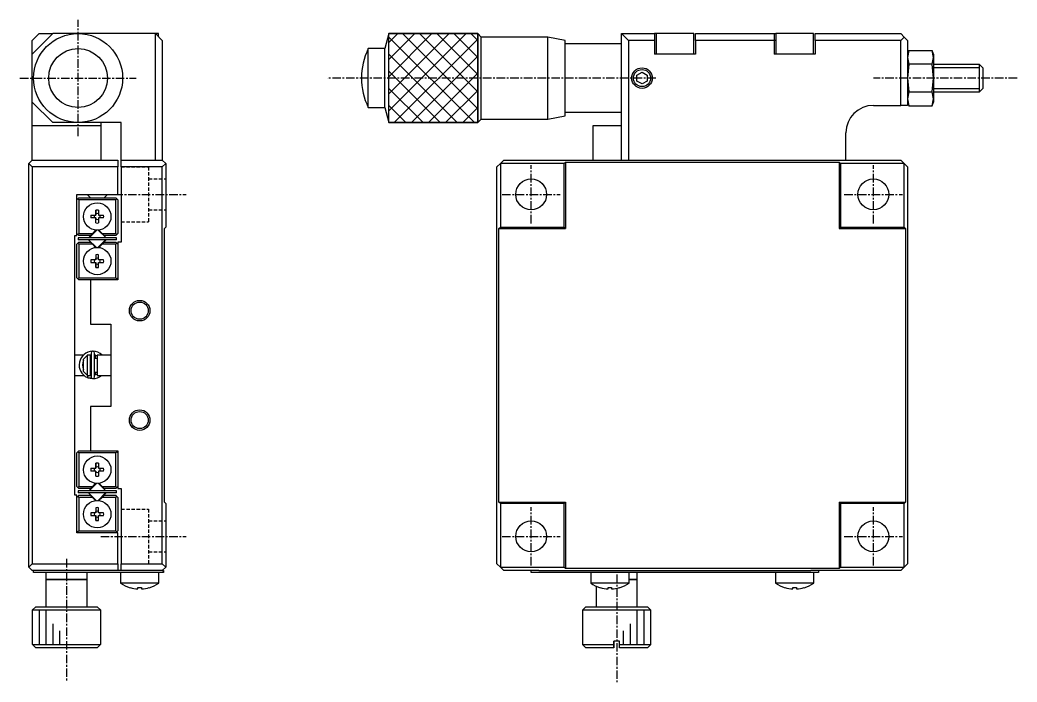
# Model space of a CAD drawing. Extents: x 10 to 368, y 10 to 248.
# Drawn here: x 222.7 to 368.4, y 98.1 to 194.9 of the extents above; entities that cross this region are included whole.
import ezdxf

# ---------------------------------------------------------------- set-up
doc = ezdxf.new("R2010")
doc.units = 0
doc.linetypes.add('CENTER', pattern=[2, 1.25, -0.25, 0.25, -0.25])
doc.linetypes.add('DASHED', pattern=[0.75, 0.5, -0.25])
doc.layers.get('0').update_dxf_attribs({"linetype": 'CONTINUOUS'})
doc.layers.add('CENTER', color=1, linetype='CENTER')

msp = doc.modelspace()

# ---------------------------------------------------------------- linework, layer by layer
at = {"color": 7, "linetype": 'CONTINUOUS'}
for p, q in [((225.5, 192.9), (224.5, 191.9)), ((227.5, 192.9), (224.5, 189.9)), ((225.5, 192.9), (227.5, 192.9)), ((231.2, 192.9), (227.5, 192.9)), ((242.5, 192.9), (231.2, 192.9)), ((242.95, 192.9), (242.5, 192.9)), ((242.95, 192.9), (242.5, 192.9)), ((242.5, 174.4), (242.5, 192.9)), ((243.5, 191.9), (242.5, 192.9)), ((242.95, 192.45), (242.95, 192.9)), ((276.599996, 192.899999), (276.010508, 190.7)), ((276.599996, 192.899999), (289.599997, 192.899999)), ((276.599996, 179.900001), (276.599996, 192.899999)), ((290.099999, 192.399996), (289.599997, 192.899999)), ((289.599997, 192.899999), (289.599997, 179.900001)), ((290.099999, 180.400004), (290.099999, 192.399996)), ((299.850004, 192.399996), (290.099999, 192.399996)), ((299.850004, 180.400004), (299.850004, 192.399996)), ((302.350003, 191.899997), (299.850004, 192.399996)), ((310.600003, 174.4), (310.600003, 192.9)), ((311.600003, 191.9), (310.600003, 192.9)), ((310.600003, 192.9), (315.400003, 192.9)), ((315.400003, 192.9), (315.400003, 191.9)), ((315.650003, 192.9), (315.400003, 192.9)), ((321.150003, 192.9), (315.650003, 192.9)), ((315.650003, 192.9), (315.650003, 189.9)), ((321.150003, 189.9), (321.150003, 192.9)), ((321.400003, 192.9), (332.900003, 192.9)), ((321.400003, 191.9), (321.400003, 192.9)), ((332.900003, 192.9), (333.150003, 192.9)), ((332.900003, 192.9), (332.900003, 191.9)), ((338.650003, 192.9), (333.150003, 192.9)), ((333.150003, 192.9), (333.150003, 189.9)), ((338.650003, 189.9), (338.650003, 192.9)), ((338.900003, 191.9), (338.900003, 192.9)), ((338.900003, 192.9), (351.400003, 192.9)), ((351.400003, 192.9), (351.900003, 192.4)), ((351.900003, 192.4), (351.400003, 191.9)), ((351.900003, 192.4), (352.400003, 191.9)), ((224.5, 189.9), (224.5, 191.9)), ((243.5, 191.9), (243.5, 174.4)), ((302.350003, 180.900003), (302.350003, 191.899997)), ((310.600003, 191.4), (302.350003, 191.4)), ((311.600003, 191.9), (311.600003, 174.4)), ((315.400003, 191.9), (311.600003, 191.9)), ((315.400003, 191.9), (315.400003, 189.9)), ((321.400003, 191.9), (321.400003, 189.9)), ((332.900003, 191.9), (321.400003, 191.9)), ((333.150003, 191.9), (332.900003, 191.9)), ((332.900003, 191.9), (332.900003, 189.9)), ((338.900003, 191.9), (338.900003, 189.9)), ((351.400003, 191.9), (338.900003, 191.9)), ((351.400003, 182.4), (351.400003, 191.9)), ((352.400003, 191.9), (352.400003, 188.4)), ((224.5, 182.9), (224.5, 189.9)), ((273.599997, 182.1), (273.599997, 190.7)), ((276.010508, 190.7), (273.599997, 190.7)), ((276.010508, 182.1), (276.010508, 190.7)), ((321.400003, 189.9), (315.400003, 189.9)), ((338.900003, 189.9), (332.900003, 189.9)), ((352.597076, 190.441452), (352.400003, 189.9)), ((352.597076, 190.441452), (352.400004, 189.431089)), ((352.400004, 189.431089), (352.597076, 188.420726)), ((352.597076, 190.441452), (356.002931, 190.441452)), ((356.200004, 189.431089), (356.002931, 190.441452)), ((356.200003, 189.9), (356.002931, 190.441452)), ((356.002931, 188.420726), (356.200004, 189.431089)), ((356.200003, 189.9), (356.200003, 189.431089)), ((356.200003, 189.431089), (356.200003, 186.4)), ((352.400003, 188.4), (352.400003, 184.4)), ((352.597076, 188.420726), (352.400004, 186.4)), ((356.002931, 188.420726), (352.597076, 188.420726)), ((356.200004, 186.4), (356.002931, 188.420726)), ((362.900003, 188.4), (356.200023, 188.4)), ((362.900003, 184.4), (362.900003, 188.4)), ((363.150003, 188.15), (362.900003, 188.4)), ((363.400003, 187.9), (363.150003, 188.15)), ((312.850003, 186.833013), (313.600003, 187.266025)), ((312.850003, 185.966987), (312.850003, 186.833013)), ((313.600003, 187.266025), (314.350003, 186.833013)), ((314.350003, 186.833013), (314.350003, 185.966987)), ((363.400003, 187.9), (363.400003, 184.9)), ((313.600003, 185.533975), (312.850003, 185.966987)), ((314.350003, 185.966987), (313.600003, 185.533975)), ((352.400004, 186.4), (352.597076, 184.379274)), ((356.002931, 184.379274), (356.200004, 186.4)), ((356.200003, 186.4), (356.200003, 183.368911)), ((352.400003, 184.4), (352.400003, 182.4)), ((352.597076, 184.379274), (352.400004, 183.368911)), ((352.597076, 184.379274), (356.002931, 184.379274)), ((356.200004, 183.368911), (356.002931, 184.379274)), ((356.200023, 184.4), (362.900003, 184.4)), ((362.900003, 184.4), (363.150003, 184.65)), ((363.150003, 184.65), (363.400003, 184.9)), ((224.5, 179.4), (224.5, 182.9)), ((224.5, 182.9), (227.5, 179.9)), ((347.400003, 182.4), (351.400003, 182.4)), ((352.400003, 182.4), (351.400003, 182.4)), ((352.400003, 182.9), (352.597076, 182.358548)), ((352.400004, 183.368911), (352.597076, 182.358548)), ((352.597076, 182.358548), (356.002931, 182.358548)), ((356.002931, 182.358548), (356.200004, 183.368911)), ((356.002931, 182.358548), (356.200003, 182.9)), ((356.200003, 183.368911), (356.200003, 182.9)), ((273.599997, 182.1), (276.010508, 182.1)), ((276.010508, 182.1), (276.599996, 179.900001)), ((299.850004, 180.400004), (302.350003, 180.900003)), ((302.350003, 181.4), (310.600003, 181.4)), ((224.5, 174.4), (224.5, 179.4)), ((234.5, 179.4), (224.5, 179.4)), ((231.2, 179.9), (227.5, 179.9)), ((237.5, 179.9), (231.2, 179.9)), ((234.5, 179.9), (234.5, 179.4)), ((234.5, 179.4), (234.5, 174.4)), ((237.5, 174.4), (237.5, 179.9)), ((289.599997, 179.900001), (276.599996, 179.900001)), ((289.599997, 179.900001), (290.099999, 180.400004)), ((290.099999, 180.400004), (299.850004, 180.400004)), ((306.400003, 179.4), (306.400003, 174.4)), ((310.600003, 179.4), (306.400003, 179.4)), ((343.400003, 174.4), (343.400003, 178.4)), ((224.5, 174.4), (224, 173.9)), ((224, 173.9), (224.5, 173.4)), ((224, 114.9), (224, 173.9)), ((224.5, 174.4), (237, 174.4)), ((237, 173.4), (224.5, 173.4)), ((224.5, 173.4), (224.5, 115.4)), ((237, 174.4), (237, 173.4)), ((237, 169.4), (237, 173.4)), ((237.5, 174.4), (243.5, 174.4)), ((237.5, 173.4), (237.5, 174.4)), ((237.5, 173.4), (237.5, 162.4)), ((243.5, 173.4), (237.5, 173.4)), ((243.5, 174.4), (244, 173.9)), ((244, 173.9), (243.5, 173.4)), ((243.5, 115.4), (243.5, 173.4)), ((244, 173.9), (244, 164.6)), ((292.900003, 173.9), (292.400003, 173.4)), ((292.400003, 115.4), (292.400003, 173.4)), ((293.400003, 174.4), (292.900003, 173.9)), ((302.200003, 173.9), (292.900003, 173.9)), ((292.900003, 173.9), (292.900003, 164.6)), ((293.400003, 174.4), (311.600003, 174.4)), ((302.200003, 173.9), (302.400003, 174.1)), ((302.200003, 164.6), (302.200003, 173.9)), ((302.400003, 174.1), (342.400003, 174.1)), ((302.400003, 174.1), (302.400003, 164.4)), ((311.600003, 174.4), (343.400003, 174.4)), ((311.600003, 174.4), (343.400003, 174.4)), ((342.400003, 174.1), (342.600003, 173.9)), ((342.400003, 174.1), (342.400003, 164.4)), ((351.900003, 173.9), (342.600003, 173.9)), ((342.600003, 173.9), (342.600003, 164.6)), ((343.400003, 174.4), (351.400003, 174.4)), ((351.900003, 173.9), (351.400003, 174.4)), ((351.900003, 164.6), (351.900003, 173.9)), ((352.400003, 173.4), (351.900003, 173.9)), ((352.400003, 173.4), (352.400003, 115.4)), ((231, 169.4), (237, 169.4)), ((231, 163.4), (231, 169.4)), ((232.5, 169.4), (232.75, 169.15)), ((232.75, 169.15), (233, 168.9)), ((235, 168.9), (235.25, 169.15)), ((235.25, 169.15), (235.5, 169.4)), ((231, 168.6), (231.15, 168.75)), ((231.3, 168.9), (231.15, 168.75)), ((231.15, 168.75), (231.3, 168.6)), ((231.3, 168.9), (236.7, 168.9)), ((231.3, 168.6), (231.3, 163.7)), ((236.7, 168.6), (231.3, 168.6)), ((236.85, 168.75), (236.7, 168.9)), ((236.7, 168.6), (236.85, 168.75)), ((236.7, 163.7), (236.7, 168.6)), ((236.85, 168.75), (237, 168.6)), ((237, 168.6), (237, 163.7)), ((233.071291, 166.35), (233.8, 166.35)), ((233.8, 166.35), (233.8, 167.078709)), ((233.8, 167.078709), (233.8, 166.536392)), ((233.8, 166.536392), (233.8, 166.35)), ((234.2, 167.078709), (234.2, 166.35)), ((234.2, 166.35), (234.928709, 166.35)), ((233.8, 165.95), (233.071291, 165.95)), ((233.8, 165.221291), (233.8, 165.95)), ((233.8, 165.95), (233.8, 165.763608)), ((233.8, 165.221291), (233.8, 165.763608)), ((234.928709, 165.95), (234.2, 165.95)), ((234.2, 165.95), (234.2, 165.221291)), ((230.7, 163.4), (231, 163.4)), ((230.7, 125.4), (230.7, 163.4)), ((231.15, 163.55), (231, 163.7)), ((231.3, 163.7), (231.15, 163.55)), ((231.15, 163.55), (231.3, 163.4)), ((231.3, 163.7), (233.297398, 163.7)), ((232.997398, 163.4), (231.3, 163.4)), ((233.823223, 164.137437), (232.762563, 163.076777)), ((232.806497, 163.05), (233.893934, 164.137437)), ((232.997398, 163.4), (233.297398, 163.7)), ((233.297398, 163.7), (233.761651, 164.164253)), ((235.237437, 163.076777), (234.176777, 164.137437)), ((234.238349, 164.164253), (234.702602, 163.7)), ((234.702602, 163.7), (236.7, 163.7)), ((234.702602, 163.7), (235.002602, 163.4)), ((236.7, 163.4), (235.002602, 163.4)), ((236.85, 163.55), (236.7, 163.7)), ((236.7, 163.4), (236.85, 163.55)), ((237, 163.7), (236.85, 163.55)), ((243.8, 164.4), (244, 164.6)), ((243.8, 124.4), (243.8, 164.4)), ((292.700003, 164.4), (292.900003, 164.6)), ((292.700003, 124.4), (292.700003, 164.4)), ((292.700003, 164.4), (302.400003, 164.4)), ((292.900003, 164.6), (302.200003, 164.6)), ((302.400003, 164.4), (302.200003, 164.6)), ((342.400003, 164.4), (342.600003, 164.6)), ((342.400003, 164.4), (352.100003, 164.4)), ((342.600003, 164.6), (351.900003, 164.6)), ((351.900003, 164.6), (352.100003, 164.4)), ((352.100003, 164.4), (352.100003, 124.4)), ((231, 162.1), (231.15, 162.25)), ((231, 157.2), (231, 162.1)), ((231.3, 162.4), (231.15, 162.25)), ((231.15, 162.25), (231.3, 162.1)), ((236.8, 163.05), (231.2, 163.05)), ((231.2, 163.05), (231.2, 162.75)), ((236.8, 162.75), (231.2, 162.75)), ((231.3, 162.4), (232.997398, 162.4)), ((231.3, 162.1), (231.3, 157.2)), ((233.297398, 162.1), (231.3, 162.1)), ((232.762563, 162.723223), (233.823223, 161.662563)), ((233.297398, 162.1), (232.997398, 162.4)), ((233.761651, 161.635747), (233.297398, 162.1)), ((234.671751, 162.228249), (234.106066, 161.662563)), ((234.176777, 161.662563), (235.237437, 162.723223)), ((234.702602, 162.1), (234.238349, 161.635747)), ((235.193503, 162.75), (234.671751, 162.228249)), ((235.002602, 162.4), (234.702602, 162.1)), ((236.7, 162.1), (234.702602, 162.1)), ((235.002602, 162.4), (236.7, 162.4)), ((236.85, 162.25), (236.7, 162.4)), ((236.7, 162.1), (236.85, 162.25)), ((236.7, 157.2), (236.7, 162.1)), ((236.8, 162.75), (236.8, 163.05)), ((236.85, 162.25), (237, 162.1)), ((237, 162.4), (237, 156.9)), ((237.5, 162.4), (237, 162.4)), ((233.8, 160.578709), (233.8, 159.85)), ((233.8, 160.578709), (233.8, 160.036392)), ((234.2, 159.85), (234.2, 160.578709)), ((233.8, 159.85), (233.071291, 159.85)), ((233.071291, 159.45), (233.8, 159.45)), ((233.8, 159.85), (233.8, 160.036392)), ((233.8, 159.45), (233.8, 158.721291)), ((233.8, 159.263608), (233.8, 159.45)), ((233.8, 158.721291), (233.8, 159.263608)), ((234.928709, 159.85), (234.2, 159.85)), ((234.2, 159.45), (234.928709, 159.45)), ((234.2, 158.721291), (234.2, 159.45)), ((231.15, 157.05), (231, 157.2)), ((231.3, 157.2), (231.15, 157.05)), ((231.15, 157.05), (231.3, 156.9)), ((231.3, 157.2), (236.7, 157.2)), ((233, 156.9), (231.3, 156.9)), ((233, 156.9), (233, 150.4)), ((237, 156.9), (233, 156.9)), ((236.85, 157.05), (236.7, 157.2)), ((236.7, 156.9), (236.85, 157.05)), ((237, 157.2), (236.85, 157.05)), ((233, 150.4), (236, 150.4)), ((236, 150.4), (236, 145.475)), ((231.965512, 145.9), (230.7, 145.9)), ((232, 145.316515), (232.5, 145.845683)), ((232.5, 145.9), (232.5, 145.845683)), ((233, 145.9), (232.5, 145.9)), ((232.5, 145.845683), (232.5, 142.954317)), ((232.619726, 146.31795), (232.559918, 146.295328)), ((232.936083, 145.900326), (233.097616, 145.937079)), ((233, 142.9), (233, 145.9)), ((233.000039, 145.804631), (233.097626, 145.605135)), ((233.097626, 146.206982), (233.097626, 142.706982)), ((233.597626, 142.706982), (233.597626, 146.206982)), ((233.597642, 145.936807), (234.00002, 145.8089)), ((233.7, 145.9), (233.7, 145.4)), ((233.759048, 145.9), (233.7, 145.9)), ((234, 145.9), (234, 142.9)), ((236, 145.9), (234, 145.9)), ((232, 143.483485), (232, 145.316515)), ((233.097626, 145.4), (233, 145.4)), ((233.097626, 145.4), (233, 145.4)), ((233.7, 145.4), (233.597626, 145.4)), ((234, 145.4), (233.597626, 145.4)), ((236, 145.475), (236, 143.325)), ((230.7, 142.9), (232.09524, 142.9)), ((232.5, 142.954317), (232, 143.483485)), ((232.5, 142.954317), (232.5, 142.9)), ((232.5, 142.9), (233, 142.9)), ((232.551078, 142.623583), (232.638767, 142.906774)), ((232.605086, 142.80049), (232.597663, 142.781076)), ((232.612914, 142.820268), (232.605086, 142.80049)), ((232.621086, 142.84026), (232.612914, 142.820268)), ((232.629542, 142.860314), (232.621086, 142.84026)), ((232.638216, 142.880278), (232.629542, 142.860314)), ((232.647043, 142.9), (232.638216, 142.880278)), ((233, 143.4), (233.097626, 143.4)), ((233, 143.4), (233.097626, 143.4)), ((233.097626, 143.308829), (233.000025, 143.109323)), ((233.597626, 143.4), (233.7, 143.4)), ((233.597626, 143.4), (234, 143.4)), ((234.000013, 143.105314), (233.597653, 142.976912)), ((233.7, 143.4), (233.7, 142.998367)), ((234, 142.9), (236, 142.9)), ((236, 143.325), (236, 138.4)), ((232.478625, 142.656885), (232.557572, 142.620874)), ((232.556057, 142.636656), (232.555861, 142.629621)), ((232.555861, 142.629621), (232.556443, 142.624247)), ((232.557031, 142.645299), (232.556057, 142.636656)), ((232.556443, 142.624247), (232.557799, 142.620577)), ((232.558773, 142.655485), (232.557031, 142.645299)), ((232.557799, 142.620577), (232.559918, 142.618636)), ((232.561272, 142.667136), (232.558773, 142.655485)), ((232.559918, 142.618636), (232.5925, 142.605584)), ((232.564508, 142.680165), (232.561272, 142.667136)), ((232.568456, 142.694471), (232.564508, 142.680165)), ((232.573087, 142.709946), (232.568456, 142.694471)), ((232.578366, 142.726473), (232.573087, 142.709946)), ((232.584252, 142.743927), (232.578366, 142.726473)), ((232.590701, 142.762174), (232.584252, 142.743927)), ((232.597663, 142.781076), (232.590701, 142.762174)), ((232.5925, 142.605584), (232.627517, 142.593493)), ((232.615622, 142.597022), (233.318087, 142.458496)), ((232.627517, 142.593493), (232.663085, 142.583168)), ((232.663085, 142.583168), (232.699115, 142.574634)), ((232.699115, 142.574634), (232.735517, 142.56791)), ((232.735517, 142.56791), (232.772203, 142.563012)), ((232.772203, 142.563012), (232.809083, 142.559953)), ((232.809083, 142.559953), (232.846067, 142.558738)), ((232.846067, 142.558738), (232.883064, 142.559371)), ((232.883064, 142.559371), (232.919984, 142.56185)), ((232.919984, 142.56185), (232.956736, 142.566169)), ((232.956736, 142.566169), (232.993232, 142.572317)), ((232.993232, 142.572317), (233.029381, 142.580279)), ((233.029381, 142.580279), (233.065096, 142.590037)), ((233.065096, 142.590037), (233.100289, 142.601566)), ((233.100289, 142.601566), (233.118057, 142.608138)), ((233, 138.4), (233, 131.9)), ((236, 138.4), (233, 138.4)), ((231, 131.6), (231.15, 131.75)), ((231, 126.7), (231, 131.6)), ((231.3, 131.9), (231.15, 131.75)), ((231.15, 131.75), (231.3, 131.6)), ((231.3, 131.9), (233, 131.9)), ((231.3, 131.6), (231.3, 126.7)), ((236.7, 131.6), (231.3, 131.6)), ((233, 131.9), (237, 131.9)), ((236.85, 131.75), (236.7, 131.9)), ((236.7, 131.6), (236.85, 131.75)), ((236.7, 126.7), (236.7, 131.6)), ((236.85, 131.75), (237, 131.6)), ((237, 131.9), (237, 126.4)), ((233.8, 129.35), (233.8, 130.078709)), ((233.8, 130.078709), (233.8, 129.536392)), ((234.2, 130.078709), (234.2, 129.35)), ((233.071291, 129.35), (233.8, 129.35)), ((233.8, 128.95), (233.071291, 128.95)), ((233.8, 129.536392), (233.8, 129.35)), ((233.8, 128.221291), (233.8, 128.95)), ((233.8, 128.95), (233.8, 128.763608)), ((233.8, 128.221291), (233.8, 128.763608)), ((234.2, 129.35), (234.928709, 129.35)), ((234.928709, 128.95), (234.2, 128.95)), ((234.2, 128.95), (234.2, 128.221291)), ((233.823223, 127.137437), (232.762563, 126.076777)), ((233.297398, 126.7), (233.761651, 127.164253)), ((233.328249, 126.571751), (233.893934, 127.137437)), ((235.237437, 126.076777), (234.176777, 127.137437)), ((234.238349, 127.164253), (234.702602, 126.7)), ((231, 125.4), (230.7, 125.4)), ((231.15, 126.55), (231, 126.7)), ((231, 119.9), (231, 125.4)), ((231.3, 126.7), (231.15, 126.55)), ((231.15, 126.55), (231.3, 126.4)), ((231.3, 125.4), (231.15, 125.25)), ((236.8, 126.05), (231.2, 126.05)), ((231.2, 126.05), (231.2, 125.75)), ((236.8, 125.75), (231.2, 125.75)), ((231.3, 126.7), (233.297398, 126.7)), ((232.997398, 126.4), (231.3, 126.4)), ((231.3, 125.4), (232.997398, 125.4)), ((232.762563, 125.723223), (233.823223, 124.662563)), ((232.806497, 126.05), (233.328249, 126.571751)), ((232.997398, 126.4), (233.297398, 126.7)), ((233.297398, 125.1), (232.997398, 125.4)), ((235.193503, 125.75), (234.106066, 124.662563)), ((234.176777, 124.662563), (235.237437, 125.723223)), ((234.702602, 126.7), (236.7, 126.7)), ((234.702602, 126.7), (235.002602, 126.4)), ((235.002602, 125.4), (234.702602, 125.1)), ((236.7, 126.4), (235.002602, 126.4)), ((235.002602, 125.4), (236.7, 125.4)), ((236.85, 126.55), (236.7, 126.7)), ((236.7, 126.4), (236.85, 126.55)), ((236.85, 125.25), (236.7, 125.4)), ((236.8, 125.75), (236.8, 126.05)), ((237, 126.7), (236.85, 126.55)), ((237, 126.4), (237.5, 126.4)), ((237.5, 126.4), (237.5, 115.4)), ((231, 125.1), (231.15, 125.25)), ((231.15, 125.25), (231.3, 125.1)), ((231.3, 125.1), (231.3, 120.2)), ((233.297398, 125.1), (231.3, 125.1)), ((233.761651, 124.635747), (233.297398, 125.1)), ((234.702602, 125.1), (234.238349, 124.635747)), ((236.7, 125.1), (234.702602, 125.1)), ((236.7, 125.1), (236.85, 125.25)), ((236.7, 120.2), (236.7, 125.1)), ((236.85, 125.25), (237, 125.1)), ((237, 125.1), (237, 120.2)), ((244, 124.2), (243.8, 124.4)), ((244, 124.2), (244, 114.9)), ((292.900003, 124.2), (292.700003, 124.4)), ((292.700003, 124.4), (302.400003, 124.4)), ((292.900003, 124.2), (292.900003, 114.9)), ((302.200003, 124.2), (292.900003, 124.2)), ((302.200003, 124.2), (302.400003, 124.4)), ((302.200003, 114.9), (302.200003, 124.2)), ((302.400003, 124.4), (302.400003, 114.7)), ((342.600003, 124.2), (342.400003, 124.4)), ((342.400003, 124.4), (352.100003, 124.4)), ((342.400003, 124.4), (342.400003, 114.7)), ((351.900003, 124.2), (342.600003, 124.2)), ((342.600003, 124.2), (342.600003, 114.9)), ((352.100003, 124.4), (351.900003, 124.2)), ((351.900003, 114.9), (351.900003, 124.2)), ((233.8, 122.85), (233.071291, 122.85)), ((233.071291, 122.45), (233.8, 122.45)), ((233.8, 123.578709), (233.8, 122.85)), ((233.8, 123.578709), (233.8, 123.036392)), ((233.8, 122.85), (233.8, 123.036392)), ((233.8, 122.45), (233.8, 121.721291)), ((233.8, 122.263608), (233.8, 122.45)), ((234.2, 122.85), (234.2, 123.578709)), ((234.928709, 122.85), (234.2, 122.85)), ((234.2, 122.45), (234.928709, 122.45)), ((234.2, 121.721291), (234.2, 122.45)), ((233.8, 121.721291), (233.8, 122.263608)), ((231.15, 120.05), (231, 120.2)), ((237, 119.9), (231, 119.9)), ((231.3, 120.2), (231.15, 120.05)), ((231.15, 120.05), (231.3, 119.9)), ((231.3, 120.2), (236.7, 120.2)), ((236.85, 120.05), (236.7, 120.2)), ((236.7, 119.9), (236.85, 120.05)), ((237, 120.2), (236.85, 120.05)), ((237, 115.4), (237, 119.9)), ((224.5, 115.4), (224, 114.9)), ((224.5, 115.4), (237, 115.4)), ((237, 115.4), (237, 114.4)), ((237.5, 115.4), (243.5, 115.4)), ((237.5, 114.4), (237.5, 115.4)), ((243.5, 115.4), (244, 114.9)), ((292.400003, 115.4), (292.900003, 114.9)), ((351.900003, 114.9), (352.400003, 115.4)), ((224, 114.9), (224.5, 114.4)), ((237, 114.4), (224.5, 114.4)), ((224.7, 114.1), (224.7, 114.4)), ((226.7, 114.1), (224.7, 114.1)), ((226.5, 114.1), (226.5, 113.1)), ((241.7, 114.1), (226.7, 114.1)), ((232.5, 113.1), (232.5, 114.1)), ((237.5, 114.4), (237, 114.4)), ((237.4, 114.1), (237.4, 112.557537)), ((243.5, 114.4), (237.5, 114.4)), ((243.7, 114.1), (241.7, 114.1)), ((243, 112.557537), (243, 114.1)), ((244, 114.9), (243.5, 114.4)), ((243.5, 114.4), (243.7, 114.4)), ((243.7, 114.4), (243.7, 114.1)), ((292.900003, 114.9), (302.200003, 114.9)), ((292.900003, 114.9), (293.400003, 114.4)), ((298.528224, 114.4), (293.400003, 114.4)), ((297.400003, 114.1), (297.400003, 114.4)), ((299.400003, 114.1), (297.400003, 114.1)), ((298.528224, 114.4), (299.400003, 114.4)), ((299.400003, 114.4), (337.400003, 114.4)), ((337.400003, 114.1), (299.400003, 114.1)), ((302.400003, 114.7), (302.200003, 114.9)), ((342.400003, 114.7), (302.400003, 114.7)), ((306.100003, 114.1), (306.100003, 112.557537)), ((311.700003, 112.557537), (311.700003, 114.1)), ((312.900003, 113.1), (312.900003, 114.1)), ((333.100003, 114.1), (333.100003, 112.557537)), ((337.400003, 114.4), (338.271783, 114.4)), ((339.400003, 114.1), (337.400003, 114.1)), ((351.400003, 114.4), (338.271783, 114.4)), ((338.700003, 112.557537), (338.700003, 114.1)), ((339.400003, 114.4), (339.400003, 114.1)), ((342.600003, 114.9), (342.400003, 114.7)), ((342.600003, 114.9), (351.900003, 114.9)), ((351.400003, 114.4), (351.900003, 114.9)), ((232.5, 113.1), (226.5, 113.1)), ((226.5, 113.1), (232.5, 113.1)), ((226.5, 113.1), (226.5, 109.1)), ((232.5, 109.1), (232.5, 113.1)), ((243, 112.557537), (237.4, 112.557537)), ((311.700003, 112.557537), (306.100003, 112.557537)), ((312.900003, 113.1), (311.700003, 113.1)), ((311.700003, 113.1), (312.900003, 113.1)), ((312.900003, 109.1), (312.900003, 113.1)), ((338.700003, 112.557537), (333.100003, 112.557537)), ((238.797852, 111.900627), (238.800861, 111.906795)), ((239.94, 111.906795), (240.46, 111.906795)), ((239.94, 111.713538), (239.94, 111.906795)), ((240.46, 111.906795), (240.46, 111.713538)), ((241.599139, 111.906795), (241.602148, 111.900627)), ((306.900003, 112.117424), (306.900003, 109.1)), ((307.497856, 111.900627), (307.500864, 111.906795)), ((308.640003, 111.906795), (309.160003, 111.906795)), ((308.640003, 111.713538), (308.640003, 111.906795)), ((309.160003, 111.906795), (309.160003, 111.713538)), ((310.299143, 111.906795), (310.302151, 111.900627)), ((334.497856, 111.900627), (334.500864, 111.906795)), ((335.640003, 111.906795), (336.160003, 111.906795)), ((335.640003, 111.713538), (335.640003, 111.906795)), ((336.160003, 111.906795), (336.160003, 111.713538)), ((337.299143, 111.906795), (337.302151, 111.900627)), ((225, 109.1), (224.5, 108.6)), ((234.5, 108.6), (224.5, 108.6)), ((224.5, 108.6), (224.5, 104.1)), ((225, 109.1), (234, 109.1)), ((234.5, 108.6), (234, 109.1)), ((234.5, 104.1), (234.5, 108.6)), ((305.400003, 109.1), (304.900003, 108.6)), ((314.900003, 108.6), (304.900003, 108.6)), ((304.900003, 108.6), (304.900003, 103.6)), ((305.400003, 109.1), (314.400003, 109.1)), ((314.900003, 108.6), (314.400003, 109.1)), ((314.900003, 103.6), (314.900003, 108.6)), ((224.516024, 104.1), (224.5, 104.1)), ((224.516024, 103.6), (224.516024, 104.1)), ((224.516024, 103.6), (234.483972, 103.6)), ((225.017811, 103.1), (224.516024, 103.6)), ((234.483972, 103.6), (233.982185, 103.1)), ((234.5, 104.1), (234.483972, 104.1)), ((234.483972, 104.1), (234.483972, 103.6)), ((304.900003, 103.6), (309.499981, 103.6)), ((304.900003, 103.6), (305.400003, 103.1)), ((310.299981, 104.1), (309.499981, 104.1)), ((309.499981, 104.1), (309.499981, 103.6)), ((309.499981, 103.6), (309.499983, 103.1)), ((309.500024, 103.1), (309.500026, 103.6)), ((309.500026, 103.6), (309.500026, 104.1)), ((310.299981, 103.6), (310.299981, 104.1)), ((310.299981, 103.6), (314.900003, 103.6)), ((310.299983, 103.1), (310.299981, 103.6)), ((314.400003, 103.1), (314.900003, 103.6)), ((233.982185, 103.1), (225.017811, 103.1)), ((309.499983, 103.1), (305.400003, 103.1)), ((314.400003, 103.1), (310.299983, 103.1))]:
    msp.add_line(p, q, dxfattribs=at)
at = {"color": 3, "linetype": 'CONTINUOUS'}
for p, q in [((276.599996, 179.900001), (276.599996, 192.899999)), ((289.599997, 192.899999), (276.599996, 192.899999)), ((276.599996, 191.599996), (277.899999, 192.899999)), ((276.599996, 189.099996), (280.399999, 192.899999)), ((276.599996, 186.599996), (282.899999, 192.899999)), ((276.599996, 184.099996), (285.399999, 192.899999)), ((276.599996, 181.599996), (287.899999, 192.899999)), ((276.599996, 192.400004), (289.099999, 179.900001)), ((278.600001, 192.899999), (289.599997, 181.900003)), ((281.100001, 192.899999), (289.599997, 184.400003)), ((283.600001, 192.899999), (289.599997, 186.900003)), ((286.100001, 192.899999), (289.599997, 189.400003)), ((288.600001, 192.899999), (289.599997, 191.900003)), ((289.599997, 179.900001), (289.599997, 192.899999)), ((277.400001, 179.900001), (289.599997, 192.099997)), ((276.599996, 189.900004), (286.599999, 179.900001)), ((279.900001, 179.900001), (289.599997, 189.599997)), ((276.599996, 187.400004), (284.099999, 179.900001)), ((282.400001, 179.900001), (289.599997, 187.099997)), ((362.900003, 187.9), (356.200023, 187.9)), ((276.599996, 184.900004), (281.599999, 179.900001)), ((284.900001, 179.900001), (289.599997, 184.599997)), ((356.200023, 184.9), (362.900003, 184.9)), ((276.599996, 182.400004), (279.099999, 179.900001)), ((287.400001, 179.900001), (289.599997, 182.099997)), ((276.599996, 179.900001), (289.599997, 179.900001)), ((225.5, 108.6), (225.5, 103.6)), ((226.5, 108.6), (226.5, 103.6)), ((312.900003, 103.6), (312.900003, 108.6)), ((313.900003, 103.6), (313.900003, 108.6)), ((227.5, 106.6), (227.5, 103.6)), ((311.900003, 103.6), (311.900003, 106.6)), ((228.5, 105.6), (228.5, 103.6)), ((310.900003, 103.6), (310.900003, 105.6))]:
    msp.add_line(p, q, dxfattribs=at)
at = {"color": 3, "linetype": 'DASHED'}
for p, q in [((237.5, 173.4), (241.5, 173.4)), ((241.5, 173.4), (241.5, 165.4)), ((241.5, 171.65), (244, 171.65)), ((241.5, 167.15), (244, 167.15)), ((237.5, 165.4), (241.5, 165.4)), ((237.5, 123.4), (241.5, 123.4)), ((241.5, 123.4), (241.5, 115.4)), ((241.5, 121.65), (244, 121.65)), ((241.5, 117.15), (244, 117.15)), ((237.5, 115.4), (241.5, 115.4))]:
    msp.add_line(p, q, dxfattribs=at)
at = {"color": 7, "linetype": 'CONTINUOUS'}
for centre, radius in [((231.2, 186.4), 6.499999), ((231.2, 186.4), 4.3), ((313.600003, 186.4), 1.25), ((297.400003, 169.4), 2.25), ((347.400003, 169.4), 2.25), ((234, 166.15), 2), ((234, 159.65), 2), ((240.2, 152.4), 1.25), ((240.2, 136.4), 1.25), ((234, 129.15), 2), ((234, 122.65), 2), ((297.400003, 119.4), 2.25), ((347.400003, 119.4), 2.25)]:
    msp.add_circle(centre, radius, dxfattribs=at)
at = {"color": 3, "linetype": 'CONTINUOUS'}
for centre in [(313.600003, 186.4), (240.2, 152.4), (240.2, 136.4)]:
    msp.add_circle(centre, 1.5, dxfattribs=at)
at = {"color": 7, "linetype": 'CONTINUOUS'}
for centre, radius, start, end in [((282.344998, 186.400001), 9.745001, 153.816211, 206.183794), ((347.400003, 178.4), 4, 90, 180), ((234, 166.15), 0.95, 167.846803, 192.153197), ((234, 166.15), 0.435085, 152.633517, 207.366483), ((234, 166.15), 0.95, 77.846803, 102.153197), ((234, 166.15), 0.435085, 62.633517, 117.366483), ((234, 166.15), 0.435085, 332.633517, 27.366483), ((234, 166.15), 0.95, 347.846803, 12.153197), ((234, 166.15), 0.435085, 242.633517, 297.366483), ((234, 166.15), 0.95, 257.846803, 282.153197), ((233.964645, 163.996016), 0.2, 126.858028, 135), ((234.035355, 163.996016), 0.2, 128.738756, 135), ((234.035355, 163.996016), 0.2, 45, 53.141972), ((232.903984, 162.935355), 0.2, 135, 145.024696), ((232.903984, 162.864645), 0.2, 214.975304, 225), ((235.096016, 162.935355), 0.2, 34.975304, 45), ((235.096016, 162.864645), 0.2, 315, 325.024696), ((234, 159.65), 0.95, 77.846803, 102.153197), ((233.964645, 161.803984), 0.2, 225, 233.141972), ((233.964645, 161.803984), 0.2, 308.738756, 315), ((234.035355, 161.803984), 0.2, 306.858028, 315), ((234, 159.65), 0.95, 167.846803, 192.153197), ((234, 159.65), 0.435085, 152.633517, 207.366483), ((234, 159.65), 0.435085, 62.633517, 117.366483), ((234, 159.65), 0.435085, 242.633517, 297.366483), ((234, 159.65), 0.435085, 332.633517, 27.366483), ((234, 159.65), 0.95, 347.846803, 12.153197), ((234, 159.65), 0.95, 257.846803, 282.153197), ((233.348005, 144.456834), 1.9989, 90.899173, 246.789018), ((233.347626, 146.206982), 0.25, 0, 180), ((233.348934, 144.46066), 1.994977, 46.191727, 89.234905), ((233.347024, 144.457168), 1.500466, 153.876923, 206.102316), ((233.345557, 144.462915), 2.00474, 270.907419, 308.75704), ((233.347626, 142.706982), 0.25, 180, 0), ((234, 129.15), 0.95, 77.846803, 102.153197), ((234, 129.15), 0.95, 167.846803, 192.153197), ((234, 129.15), 0.435085, 152.633517, 207.366483), ((234, 129.15), 0.435085, 62.633517, 117.366483), ((234, 129.15), 0.435085, 242.633517, 297.366483), ((234, 129.15), 0.95, 257.846803, 282.153197), ((234, 129.15), 0.435085, 332.633517, 27.366483), ((234, 129.15), 0.95, 347.846803, 12.153197), ((233.964645, 126.996016), 0.2, 126.858028, 135), ((234.035355, 126.996016), 0.2, 128.738756, 135), ((234.035355, 126.996016), 0.2, 45, 53.141972), ((232.903984, 125.935355), 0.2, 135, 145.024696), ((232.903984, 125.864645), 0.2, 214.975304, 225), ((235.096016, 125.935355), 0.2, 34.975304, 45), ((235.096016, 125.864645), 0.2, 315, 325.024696), ((233.964645, 124.803984), 0.2, 225, 233.141972), ((233.964645, 124.803984), 0.2, 308.738756, 315), ((234.035355, 124.803984), 0.2, 306.858028, 315), ((234, 122.65), 0.95, 167.846803, 192.153197), ((234, 122.65), 0.435085, 152.633517, 207.366483), ((234, 122.65), 0.95, 77.846803, 102.153197), ((234, 122.65), 0.435085, 62.633517, 117.366483), ((234, 122.65), 0.435085, 332.633517, 27.366483), ((234, 122.65), 0.95, 347.846803, 12.153197), ((234, 122.65), 0.435085, 242.633517, 297.366483), ((234, 122.65), 0.95, 257.846803, 282.153197), ((240.2, 116.7), 5, 235.944202, 253.714157), ((240.2, 116.7), 5, 286.285843, 304.055798), ((308.900003, 116.7), 5, 235.944202, 253.714157), ((308.900003, 116.7), 5, 286.285843, 304.055798), ((335.900003, 116.7), 5, 235.944202, 253.714157), ((335.900003, 116.7), 5, 286.285843, 304.055798), ((240.2, 116.7), 4.993235, 253.727445, 267.015233), ((240.2, 116.7), 4.993235, 272.984767, 286.272555), ((308.900003, 116.7), 4.993235, 253.727445, 267.015233), ((308.900003, 116.7), 4.993235, 272.984767, 286.272555), ((335.900003, 116.7), 4.993235, 253.727445, 267.015233), ((335.900003, 116.7), 4.993235, 272.984767, 286.272555)]:
    msp.add_arc(centre, radius, start, end, dxfattribs=at)
at = {"layer": 'CENTER', "color": 1, "linetype": 'CENTER'}
for p, q in [((231.2, 177.900001), (231.2, 194.899999)), ((222.700001, 186.4), (239.699999, 186.4)), ((315.600003, 186.4), (267.599996, 186.4)), ((368.400003, 186.4), (347.400003, 186.4)), ((297.400003, 165.15), (297.400003, 173.65)), ((347.400003, 165.15), (347.400003, 173.65)), ((234.5, 169.4), (247, 169.4)), ((293.150003, 169.4), (301.650003, 169.4)), ((343.150003, 169.4), (351.650003, 169.4)), ((297.400003, 115.15), (297.400003, 123.65)), ((347.400003, 115.15), (347.400003, 123.65)), ((234.5, 119.4), (247, 119.4)), ((293.150003, 119.4), (301.650003, 119.4)), ((343.150003, 119.4), (351.650003, 119.4)), ((229.5, 116.1), (229.5, 98.1)), ((309.900003, 113.807925), (309.900003, 98.1))]:
    msp.add_line(p, q, dxfattribs=at)

doc.saveas('drawing.dxf')
